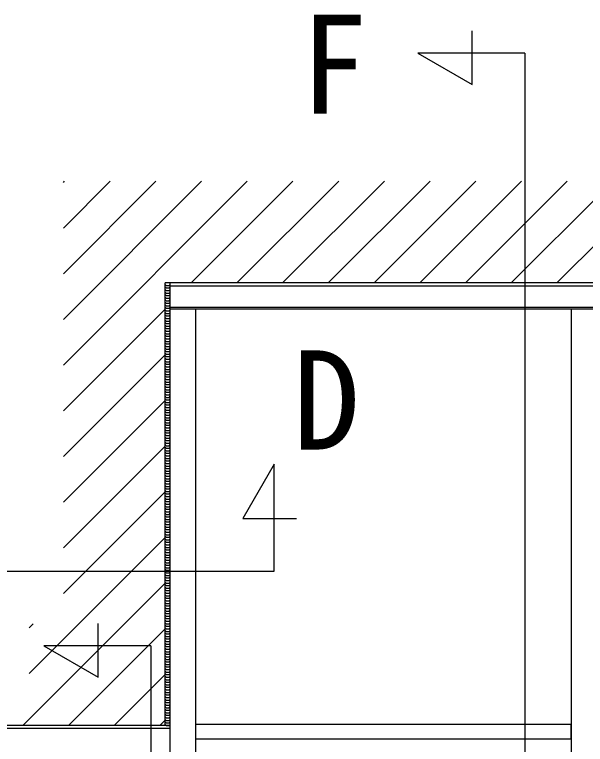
# Model space of a CAD drawing. Units: millimetres, scale not verified. Extents: x -875 to 875, y -1304 to 1297.
# Drawn here: x -570.6 to -514.5, y 1015.5 to 1087.2 of the extents above; entities that cross this region are included whole.
import ezdxf
from ezdxf.enums import TextEntityAlignment as Align

# ---------------------------------------------------------------- set-up
doc = ezdxf.new("R2010")
doc.units = ezdxf.units.MM
doc.header["$LTSCALE"] = 8
for name, color, linetype in [('0-2_USER1', 3, 'Continuous'), ('0-5_YKK_12', 2, 'Continuous'), ('0-7_YKK_A1', 4, 'Continuous')]:
    doc.layers.add(name, color=color, linetype=linetype)
doc.styles.add('ＭＳ ゴシック', font='')
doc.styles.get('ＭＳ ゴシック').set_extended_font_data('MS Gothic')

msp = doc.modelspace()

# ---------------------------------------------------------------- linework, layer by layer
at = {"layer": '0-5_YKK_12'}
for p, q in [((-520.452, 1083.388), (-520.452, 992.175)), ((-557.21, 1025.128), (-557.21, 957.948))]:
    msp.add_line(p, q, dxfattribs=at)
for points in [[(-520.452, 1083.388), (-530.954, 1083.388), (-525.635, 1080.317), (-525.635, 1085.593)], [(-583.432, 1032.482), (-545.097, 1032.482), (-545.097, 1042.984), (-548.168, 1037.665), (-542.892, 1037.665)], [(-557.21, 1025.128), (-567.712, 1025.128), (-562.393, 1022.057), (-562.393, 1027.333)]]:
    msp.add_lwpolyline(points, dxfattribs=at)
at = {"layer": '0-7_YKK_A1'}
for p, q in [((-565.8, 1070.687), (-565.687, 1070.8)), ((-565.8, 1066.197), (-561.197, 1070.8)), ((-565.8, 1061.707), (-556.707, 1070.8)), ((-565.8, 1057.217), (-552.217, 1070.8)), ((-565.8, 1052.727), (-547.727, 1070.8)), ((-553.237, 1060.8), (-543.237, 1070.8)), ((-548.746, 1060.8), (-538.746, 1070.8)), ((-544.256, 1060.8), (-534.256, 1070.8)), ((-539.766, 1060.8), (-529.766, 1070.8)), ((-535.276, 1060.8), (-525.276, 1070.8)), ((-530.786, 1060.8), (-520.786, 1070.8)), ((-526.296, 1060.8), (-516.296, 1070.8)), ((-521.806, 1060.8), (-511.806, 1070.8)), ((-517.316, 1060.8), (-507.316, 1070.8)), ((-457.914, 1060.8), (-555.8, 1060.8)), ((-555.8, 1017.3), (-555.8, 1060.8)), ((-555.7, 1060.56), (-555.8, 1060.66)), ((-555.7, 1060.31), (-555.8, 1060.41)), ((-555.7, 1060.06), (-555.8, 1060.16)), ((-467.25, 1060.8), (-555.3, 1060.8)), ((-555.3, 1058.241), (-555.3, 1060.8)), ((-467.515, 1060.5), (-555.3, 1060.5)), ((-555.7, 1059.81), (-555.8, 1059.91)), ((-555.7, 1059.56), (-555.8, 1059.66)), ((-555.7, 1059.31), (-555.8, 1059.41)), ((-555.7, 1059.06), (-555.8, 1059.16)), ((-555.7, 1058.81), (-555.8, 1058.91)), ((-565.8, 1048.237), (-555.8, 1058.237)), ((-555.7, 1058.56), (-555.8, 1058.66)), ((-555.7, 1058.31), (-555.8, 1058.41)), ((-555.7, 1058.06), (-555.8, 1058.16)), ((-467.515, 1058.402), (-555.3, 1058.402)), ((-467.515, 1058.241), (-555.3, 1058.241)), ((-555.3, 972.061), (-555.3, 1058.241)), ((-552.8, 972.061), (-552.8, 1058.241)), ((-515.875, 972.061), (-515.875, 1058.241)), ((-555.7, 1057.81), (-555.8, 1057.91)), ((-555.7, 1057.56), (-555.8, 1057.66)), ((-555.7, 1057.31), (-555.8, 1057.41)), ((-555.7, 1057.06), (-555.8, 1057.16)), ((-555.7, 1056.81), (-555.8, 1056.91)), ((-555.7, 1056.56), (-555.8, 1056.66)), ((-555.7, 1056.31), (-555.8, 1056.41)), ((-555.7, 1056.06), (-555.8, 1056.16)), ((-555.7, 1055.81), (-555.8, 1055.91)), ((-555.7, 1055.56), (-555.8, 1055.66)), ((-555.7, 1055.31), (-555.8, 1055.41)), ((-555.7, 1055.06), (-555.8, 1055.16)), ((-555.7, 1054.81), (-555.8, 1054.91)), ((-555.7, 1054.56), (-555.8, 1054.66)), ((-555.7, 1054.31), (-555.8, 1054.41)), ((-565.8, 1043.746), (-555.8, 1053.746)), ((-555.7, 1054.06), (-555.8, 1054.16)), ((-555.7, 1053.81), (-555.8, 1053.91)), ((-555.7, 1053.56), (-555.8, 1053.66)), ((-555.7, 1053.31), (-555.8, 1053.41)), ((-555.7, 1053.06), (-555.8, 1053.16)), ((-555.7, 1052.81), (-555.8, 1052.91)), ((-555.7, 1052.56), (-555.8, 1052.66)), ((-555.7, 1052.31), (-555.8, 1052.41)), ((-555.7, 1052.06), (-555.8, 1052.16)), ((-555.7, 1051.81), (-555.8, 1051.91)), ((-555.7, 1051.56), (-555.8, 1051.66)), ((-555.7, 1051.31), (-555.8, 1051.41)), ((-555.7, 1051.06), (-555.8, 1051.16)), ((-555.7, 1050.81), (-555.8, 1050.91)), ((-555.7, 1050.56), (-555.8, 1050.66)), ((-555.7, 1050.31), (-555.8, 1050.41)), ((-555.7, 1050.06), (-555.8, 1050.16)), ((-555.7, 1049.81), (-555.8, 1049.91)), ((-555.7, 1049.56), (-555.8, 1049.66)), ((-555.7, 1049.31), (-555.8, 1049.41)), ((-565.8, 1039.256), (-555.8, 1049.256)), ((-555.7, 1049.06), (-555.8, 1049.16)), ((-555.7, 1048.81), (-555.8, 1048.91)), ((-555.7, 1048.56), (-555.8, 1048.66)), ((-555.7, 1048.31), (-555.8, 1048.41)), ((-555.7, 1048.06), (-555.8, 1048.16)), ((-555.7, 1047.81), (-555.8, 1047.91)), ((-555.7, 1047.56), (-555.8, 1047.66)), ((-555.7, 1047.31), (-555.8, 1047.41)), ((-555.7, 1047.06), (-555.8, 1047.16)), ((-555.7, 1046.81), (-555.8, 1046.91)), ((-555.7, 1046.56), (-555.8, 1046.66)), ((-555.7, 1046.31), (-555.8, 1046.41)), ((-555.7, 1046.06), (-555.8, 1046.16)), ((-555.7, 1045.81), (-555.8, 1045.91)), ((-555.7, 1045.56), (-555.8, 1045.66)), ((-555.7, 1045.31), (-555.8, 1045.41)), ((-555.7, 1045.06), (-555.8, 1045.16)), ((-565.8, 1034.766), (-555.8, 1044.766)), ((-555.7, 1044.81), (-555.8, 1044.91)), ((-555.7, 1044.56), (-555.8, 1044.66)), ((-555.7, 1044.31), (-555.8, 1044.41)), ((-555.7, 1044.06), (-555.8, 1044.16)), ((-555.7, 1043.81), (-555.8, 1043.91)), ((-555.7, 1043.56), (-555.8, 1043.66)), ((-555.7, 1043.31), (-555.8, 1043.41)), ((-555.7, 1043.06), (-555.8, 1043.16)), ((-555.7, 1042.81), (-555.8, 1042.91)), ((-555.7, 1042.56), (-555.8, 1042.66)), ((-555.7, 1042.31), (-555.8, 1042.41)), ((-555.7, 1042.06), (-555.8, 1042.16)), ((-555.7, 1041.81), (-555.8, 1041.91)), ((-555.7, 1041.56), (-555.8, 1041.66)), ((-555.7, 1041.31), (-555.8, 1041.41)), ((-555.7, 1041.06), (-555.8, 1041.16)), ((-555.7, 1040.81), (-555.8, 1040.91)), ((-565.8, 1030.276), (-555.8, 1040.276)), ((-555.7, 1040.56), (-555.8, 1040.66)), ((-555.7, 1040.31), (-555.8, 1040.41)), ((-555.7, 1040.06), (-555.8, 1040.16)), ((-555.7, 1039.81), (-555.8, 1039.91)), ((-555.7, 1039.56), (-555.8, 1039.66)), ((-555.7, 1039.31), (-555.8, 1039.41)), ((-555.7, 1039.06), (-555.8, 1039.16)), ((-555.7, 1038.81), (-555.8, 1038.91)), ((-555.7, 1038.56), (-555.8, 1038.66)), ((-555.7, 1038.31), (-555.8, 1038.41)), ((-555.7, 1038.06), (-555.8, 1038.16)), ((-555.7, 1037.81), (-555.8, 1037.91)), ((-555.7, 1037.56), (-555.8, 1037.66)), ((-555.7, 1037.31), (-555.8, 1037.41)), ((-555.7, 1037.06), (-555.8, 1037.16)), ((-555.7, 1036.81), (-555.8, 1036.91)), ((-555.7, 1036.56), (-555.8, 1036.66)), ((-569.179, 1022.407), (-555.8, 1035.786)), ((-555.7, 1036.31), (-555.8, 1036.41)), ((-555.7, 1036.06), (-555.8, 1036.16)), ((-555.7, 1035.81), (-555.8, 1035.91)), ((-555.7, 1035.56), (-555.8, 1035.66)), ((-555.7, 1035.31), (-555.8, 1035.41)), ((-555.7, 1035.06), (-555.8, 1035.16)), ((-555.7, 1034.81), (-555.8, 1034.91)), ((-555.7, 1034.56), (-555.8, 1034.66)), ((-555.7, 1034.31), (-555.8, 1034.41)), ((-555.7, 1034.06), (-555.8, 1034.16)), ((-555.7, 1033.81), (-555.8, 1033.91)), ((-555.7, 1033.56), (-555.8, 1033.66)), ((-555.7, 1033.31), (-555.8, 1033.41)), ((-555.7, 1033.06), (-555.8, 1033.16)), ((-555.7, 1032.81), (-555.8, 1032.91)), ((-555.7, 1032.56), (-555.8, 1032.66)), ((-555.7, 1032.31), (-555.8, 1032.41)), ((-555.7, 1032.06), (-555.8, 1032.16)), ((-555.7, 1031.81), (-555.8, 1031.91)), ((-555.7, 1031.56), (-555.8, 1031.66)), ((-569.796, 1017.3), (-555.8, 1031.296)), ((-555.7, 1031.31), (-555.8, 1031.41)), ((-555.7, 1031.06), (-555.8, 1031.16)), ((-555.7, 1030.81), (-555.8, 1030.91)), ((-555.7, 1030.56), (-555.8, 1030.66)), ((-555.7, 1030.31), (-555.8, 1030.41)), ((-555.7, 1030.06), (-555.8, 1030.16)), ((-555.7, 1029.81), (-555.8, 1029.91)), ((-555.7, 1029.56), (-555.8, 1029.66)), ((-555.7, 1029.31), (-555.8, 1029.41)), ((-555.7, 1029.06), (-555.8, 1029.16)), ((-555.7, 1028.81), (-555.8, 1028.91)), ((-555.7, 1028.56), (-555.8, 1028.66)), ((-555.7, 1028.31), (-555.8, 1028.41)), ((-555.7, 1028.06), (-555.8, 1028.16)), ((-555.7, 1027.81), (-555.8, 1027.91)), ((-569.179, 1026.897), (-568.776, 1027.3)), ((-555.7, 1027.56), (-555.8, 1027.66)), ((-555.7, 1027.31), (-555.8, 1027.41)), ((-555.7, 1027.06), (-555.8, 1027.16)), ((-565.306, 1017.3), (-555.8, 1026.806)), ((-555.7, 1026.81), (-555.8, 1026.91)), ((-555.7, 1026.56), (-555.8, 1026.66)), ((-555.7, 1026.31), (-555.8, 1026.41)), ((-555.7, 1026.06), (-555.8, 1026.16)), ((-555.7, 1025.81), (-555.8, 1025.91)), ((-555.7, 1025.56), (-555.8, 1025.66)), ((-555.7, 1025.31), (-555.8, 1025.41)), ((-555.7, 1025.06), (-555.8, 1025.16)), ((-555.7, 1024.81), (-555.8, 1024.91)), ((-555.7, 1024.56), (-555.8, 1024.66)), ((-555.7, 1024.31), (-555.8, 1024.41)), ((-555.7, 1024.06), (-555.8, 1024.16)), ((-555.7, 1023.81), (-555.8, 1023.91)), ((-555.7, 1023.56), (-555.8, 1023.66)), ((-555.7, 1023.31), (-555.8, 1023.41)), ((-555.7, 1023.06), (-555.8, 1023.16)), ((-555.7, 1022.81), (-555.8, 1022.91)), ((-560.816, 1017.3), (-555.8, 1022.316)), ((-555.7, 1022.56), (-555.8, 1022.66)), ((-555.7, 1022.31), (-555.8, 1022.41)), ((-555.7, 1022.06), (-555.8, 1022.16)), ((-555.7, 1021.81), (-555.8, 1021.91)), ((-555.7, 1021.56), (-555.8, 1021.66)), ((-555.7, 1021.31), (-555.8, 1021.41)), ((-555.7, 1021.06), (-555.8, 1021.16)), ((-555.7, 1020.81), (-555.8, 1020.91)), ((-555.7, 1020.56), (-555.8, 1020.66)), ((-555.7, 1020.31), (-555.8, 1020.41)), ((-555.7, 1020.06), (-555.8, 1020.16)), ((-555.7, 1019.81), (-555.8, 1019.91)), ((-555.7, 1019.56), (-555.8, 1019.66)), ((-555.7, 1019.31), (-555.8, 1019.41)), ((-555.7, 1019.06), (-555.8, 1019.16)), ((-555.7, 1018.81), (-555.8, 1018.91)), ((-555.7, 1018.56), (-555.8, 1018.66)), ((-556.325, 1017.3), (-555.8, 1017.825)), ((-555.7, 1018.31), (-555.8, 1018.41)), ((-555.7, 1018.06), (-555.8, 1018.16)), ((-555.7, 1017.81), (-555.8, 1017.91)), ((-555.3, 1017.3), (-658, 1017.3)), ((-555.8, 1017.3), (-653, 1017.3)), ((-555.7, 1017.56), (-555.8, 1017.66)), ((-555.7, 1017.31), (-555.8, 1017.41)), ((-555.3, 1017), (-652.735, 1017))]:
    msp.add_line(p, q, dxfattribs=at)
for points in [[(-555.7, 1060.56), (-555.4, 1060.56), (-555.3, 1060.66)], [(-555.7, 1060.31), (-555.4, 1060.31), (-555.3, 1060.41)], [(-555.7, 1060.06), (-555.4, 1060.06), (-555.3, 1060.16)], [(-555.7, 1059.81), (-555.4, 1059.81), (-555.3, 1059.91)], [(-555.7, 1059.56), (-555.4, 1059.56), (-555.3, 1059.66)], [(-555.7, 1059.31), (-555.4, 1059.31), (-555.3, 1059.41)], [(-555.7, 1059.06), (-555.4, 1059.06), (-555.3, 1059.16)], [(-555.7, 1058.81), (-555.4, 1058.81), (-555.3, 1058.91)], [(-555.7, 1058.56), (-555.4, 1058.56), (-555.3, 1058.66)], [(-555.7, 1058.31), (-555.4, 1058.31), (-555.3, 1058.41)], [(-555.7, 1058.06), (-555.4, 1058.06), (-555.3, 1058.16)], [(-555.7, 1057.81), (-555.4, 1057.81), (-555.3, 1057.91)], [(-555.7, 1057.56), (-555.4, 1057.56), (-555.3, 1057.66)], [(-555.7, 1057.31), (-555.4, 1057.31), (-555.3, 1057.41)], [(-555.7, 1057.06), (-555.4, 1057.06), (-555.3, 1057.16)], [(-555.7, 1056.81), (-555.4, 1056.81), (-555.3, 1056.91)], [(-555.7, 1056.56), (-555.4, 1056.56), (-555.3, 1056.66)], [(-555.7, 1056.31), (-555.4, 1056.31), (-555.3, 1056.41)], [(-555.7, 1056.06), (-555.4, 1056.06), (-555.3, 1056.16)], [(-555.7, 1055.81), (-555.4, 1055.81), (-555.3, 1055.91)], [(-555.7, 1055.56), (-555.4, 1055.56), (-555.3, 1055.66)], [(-555.7, 1055.31), (-555.4, 1055.31), (-555.3, 1055.41)], [(-555.7, 1055.06), (-555.4, 1055.06), (-555.3, 1055.16)], [(-555.7, 1054.81), (-555.4, 1054.81), (-555.3, 1054.91)], [(-555.7, 1054.56), (-555.4, 1054.56), (-555.3, 1054.66)], [(-555.7, 1054.31), (-555.4, 1054.31), (-555.3, 1054.41)], [(-555.7, 1054.06), (-555.4, 1054.06), (-555.3, 1054.16)], [(-555.7, 1053.81), (-555.4, 1053.81), (-555.3, 1053.91)], [(-555.7, 1053.56), (-555.4, 1053.56), (-555.3, 1053.66)], [(-555.7, 1053.31), (-555.4, 1053.31), (-555.3, 1053.41)], [(-555.7, 1053.06), (-555.4, 1053.06), (-555.3, 1053.16)], [(-555.7, 1052.81), (-555.4, 1052.81), (-555.3, 1052.91)], [(-555.7, 1052.56), (-555.4, 1052.56), (-555.3, 1052.66)], [(-555.7, 1052.31), (-555.4, 1052.31), (-555.3, 1052.41)], [(-555.7, 1052.06), (-555.4, 1052.06), (-555.3, 1052.16)], [(-555.7, 1051.81), (-555.4, 1051.81), (-555.3, 1051.91)], [(-555.7, 1051.56), (-555.4, 1051.56), (-555.3, 1051.66)], [(-555.7, 1051.31), (-555.4, 1051.31), (-555.3, 1051.41)], [(-555.7, 1051.06), (-555.4, 1051.06), (-555.3, 1051.16)], [(-555.7, 1050.81), (-555.4, 1050.81), (-555.3, 1050.91)], [(-555.7, 1050.56), (-555.4, 1050.56), (-555.3, 1050.66)], [(-555.7, 1050.31), (-555.4, 1050.31), (-555.3, 1050.41)], [(-555.7, 1050.06), (-555.4, 1050.06), (-555.3, 1050.16)], [(-555.7, 1049.81), (-555.4, 1049.81), (-555.3, 1049.91)], [(-555.7, 1049.56), (-555.4, 1049.56), (-555.3, 1049.66)], [(-555.7, 1049.31), (-555.4, 1049.31), (-555.3, 1049.41)], [(-555.7, 1049.06), (-555.4, 1049.06), (-555.3, 1049.16)], [(-555.7, 1048.81), (-555.4, 1048.81), (-555.3, 1048.91)], [(-555.7, 1048.56), (-555.4, 1048.56), (-555.3, 1048.66)], [(-555.7, 1048.31), (-555.4, 1048.31), (-555.3, 1048.41)], [(-555.7, 1048.06), (-555.4, 1048.06), (-555.3, 1048.16)], [(-555.7, 1047.81), (-555.4, 1047.81), (-555.3, 1047.91)], [(-555.7, 1047.56), (-555.4, 1047.56), (-555.3, 1047.66)], [(-555.7, 1047.31), (-555.4, 1047.31), (-555.3, 1047.41)], [(-555.7, 1047.06), (-555.4, 1047.06), (-555.3, 1047.16)], [(-555.7, 1046.81), (-555.4, 1046.81), (-555.3, 1046.91)], [(-555.7, 1046.56), (-555.4, 1046.56), (-555.3, 1046.66)], [(-555.7, 1046.31), (-555.4, 1046.31), (-555.3, 1046.41)], [(-555.7, 1046.06), (-555.4, 1046.06), (-555.3, 1046.16)], [(-555.7, 1045.81), (-555.4, 1045.81), (-555.3, 1045.91)], [(-555.7, 1045.56), (-555.4, 1045.56), (-555.3, 1045.66)], [(-555.7, 1045.31), (-555.4, 1045.31), (-555.3, 1045.41)], [(-555.7, 1045.06), (-555.4, 1045.06), (-555.3, 1045.16)], [(-555.7, 1044.81), (-555.4, 1044.81), (-555.3, 1044.91)], [(-555.7, 1044.56), (-555.4, 1044.56), (-555.3, 1044.66)], [(-555.7, 1044.31), (-555.4, 1044.31), (-555.3, 1044.41)], [(-555.7, 1044.06), (-555.4, 1044.06), (-555.3, 1044.16)], [(-555.7, 1043.81), (-555.4, 1043.81), (-555.3, 1043.91)], [(-555.7, 1043.56), (-555.4, 1043.56), (-555.3, 1043.66)], [(-555.7, 1043.31), (-555.4, 1043.31), (-555.3, 1043.41)], [(-555.7, 1043.06), (-555.4, 1043.06), (-555.3, 1043.16)], [(-555.7, 1042.81), (-555.4, 1042.81), (-555.3, 1042.91)], [(-555.7, 1042.56), (-555.4, 1042.56), (-555.3, 1042.66)], [(-555.7, 1042.31), (-555.4, 1042.31), (-555.3, 1042.41)], [(-555.7, 1042.06), (-555.4, 1042.06), (-555.3, 1042.16)], [(-555.7, 1041.81), (-555.4, 1041.81), (-555.3, 1041.91)], [(-555.7, 1041.56), (-555.4, 1041.56), (-555.3, 1041.66)], [(-555.7, 1041.31), (-555.4, 1041.31), (-555.3, 1041.41)], [(-555.7, 1041.06), (-555.4, 1041.06), (-555.3, 1041.16)], [(-555.7, 1040.81), (-555.4, 1040.81), (-555.3, 1040.91)], [(-555.7, 1040.56), (-555.4, 1040.56), (-555.3, 1040.66)], [(-555.7, 1040.31), (-555.4, 1040.31), (-555.3, 1040.41)], [(-555.7, 1040.06), (-555.4, 1040.06), (-555.3, 1040.16)], [(-555.7, 1039.81), (-555.4, 1039.81), (-555.3, 1039.91)], [(-555.7, 1039.56), (-555.4, 1039.56), (-555.3, 1039.66)], [(-555.7, 1039.31), (-555.4, 1039.31), (-555.3, 1039.41)], [(-555.7, 1039.06), (-555.4, 1039.06), (-555.3, 1039.16)], [(-555.7, 1038.81), (-555.4, 1038.81), (-555.3, 1038.91)], [(-555.7, 1038.56), (-555.4, 1038.56), (-555.3, 1038.66)], [(-555.7, 1038.31), (-555.4, 1038.31), (-555.3, 1038.41)], [(-555.7, 1038.06), (-555.4, 1038.06), (-555.3, 1038.16)], [(-555.7, 1037.81), (-555.4, 1037.81), (-555.3, 1037.91)], [(-555.7, 1037.56), (-555.4, 1037.56), (-555.3, 1037.66)], [(-555.7, 1037.31), (-555.4, 1037.31), (-555.3, 1037.41)], [(-555.7, 1037.06), (-555.4, 1037.06), (-555.3, 1037.16)], [(-555.7, 1036.81), (-555.4, 1036.81), (-555.3, 1036.91)], [(-555.7, 1036.56), (-555.4, 1036.56), (-555.3, 1036.66)], [(-555.7, 1036.31), (-555.4, 1036.31), (-555.3, 1036.41)], [(-555.7, 1036.06), (-555.4, 1036.06), (-555.3, 1036.16)], [(-555.7, 1035.81), (-555.4, 1035.81), (-555.3, 1035.91)], [(-555.7, 1035.56), (-555.4, 1035.56), (-555.3, 1035.66)], [(-555.7, 1035.31), (-555.4, 1035.31), (-555.3, 1035.41)], [(-555.7, 1035.06), (-555.4, 1035.06), (-555.3, 1035.16)], [(-555.7, 1034.81), (-555.4, 1034.81), (-555.3, 1034.91)], [(-555.7, 1034.56), (-555.4, 1034.56), (-555.3, 1034.66)], [(-555.7, 1034.31), (-555.4, 1034.31), (-555.3, 1034.41)], [(-555.7, 1034.06), (-555.4, 1034.06), (-555.3, 1034.16)], [(-555.7, 1033.81), (-555.4, 1033.81), (-555.3, 1033.91)], [(-555.7, 1033.56), (-555.4, 1033.56), (-555.3, 1033.66)], [(-555.7, 1033.31), (-555.4, 1033.31), (-555.3, 1033.41)], [(-555.7, 1033.06), (-555.4, 1033.06), (-555.3, 1033.16)], [(-555.7, 1032.81), (-555.4, 1032.81), (-555.3, 1032.91)], [(-555.7, 1032.56), (-555.4, 1032.56), (-555.3, 1032.66)], [(-555.7, 1032.31), (-555.4, 1032.31), (-555.3, 1032.41)], [(-555.7, 1032.06), (-555.4, 1032.06), (-555.3, 1032.16)], [(-555.7, 1031.81), (-555.4, 1031.81), (-555.3, 1031.91)], [(-555.7, 1031.56), (-555.4, 1031.56), (-555.3, 1031.66)], [(-555.7, 1031.31), (-555.4, 1031.31), (-555.3, 1031.41)], [(-555.7, 1031.06), (-555.4, 1031.06), (-555.3, 1031.16)], [(-555.7, 1030.81), (-555.4, 1030.81), (-555.3, 1030.91)], [(-555.7, 1030.56), (-555.4, 1030.56), (-555.3, 1030.66)], [(-555.7, 1030.31), (-555.4, 1030.31), (-555.3, 1030.41)], [(-555.7, 1030.06), (-555.4, 1030.06), (-555.3, 1030.16)], [(-555.7, 1029.81), (-555.4, 1029.81), (-555.3, 1029.91)], [(-555.7, 1029.56), (-555.4, 1029.56), (-555.3, 1029.66)], [(-555.7, 1029.31), (-555.4, 1029.31), (-555.3, 1029.41)], [(-555.7, 1029.06), (-555.4, 1029.06), (-555.3, 1029.16)], [(-555.7, 1028.81), (-555.4, 1028.81), (-555.3, 1028.91)], [(-555.7, 1028.56), (-555.4, 1028.56), (-555.3, 1028.66)], [(-555.7, 1028.31), (-555.4, 1028.31), (-555.3, 1028.41)], [(-555.7, 1028.06), (-555.4, 1028.06), (-555.3, 1028.16)], [(-555.7, 1027.81), (-555.4, 1027.81), (-555.3, 1027.91)], [(-555.7, 1027.56), (-555.4, 1027.56), (-555.3, 1027.66)], [(-555.7, 1027.31), (-555.4, 1027.31), (-555.3, 1027.41)], [(-555.7, 1027.06), (-555.4, 1027.06), (-555.3, 1027.16)], [(-555.7, 1026.81), (-555.4, 1026.81), (-555.3, 1026.91)], [(-555.7, 1026.56), (-555.4, 1026.56), (-555.3, 1026.66)], [(-555.7, 1026.31), (-555.4, 1026.31), (-555.3, 1026.41)], [(-555.7, 1026.06), (-555.4, 1026.06), (-555.3, 1026.16)], [(-555.7, 1025.81), (-555.4, 1025.81), (-555.3, 1025.91)], [(-555.7, 1025.56), (-555.4, 1025.56), (-555.3, 1025.66)], [(-555.7, 1025.31), (-555.4, 1025.31), (-555.3, 1025.41)], [(-555.7, 1025.06), (-555.4, 1025.06), (-555.3, 1025.16)], [(-555.7, 1024.81), (-555.4, 1024.81), (-555.3, 1024.91)], [(-555.7, 1024.56), (-555.4, 1024.56), (-555.3, 1024.66)], [(-555.7, 1024.31), (-555.4, 1024.31), (-555.3, 1024.41)], [(-555.7, 1024.06), (-555.4, 1024.06), (-555.3, 1024.16)], [(-555.7, 1023.81), (-555.4, 1023.81), (-555.3, 1023.91)], [(-555.7, 1023.56), (-555.4, 1023.56), (-555.3, 1023.66)], [(-555.7, 1023.31), (-555.4, 1023.31), (-555.3, 1023.41)], [(-555.7, 1023.06), (-555.4, 1023.06), (-555.3, 1023.16)], [(-555.7, 1022.81), (-555.4, 1022.81), (-555.3, 1022.91)], [(-555.7, 1022.56), (-555.4, 1022.56), (-555.3, 1022.66)], [(-555.7, 1022.31), (-555.4, 1022.31), (-555.3, 1022.41)], [(-555.7, 1022.06), (-555.4, 1022.06), (-555.3, 1022.16)], [(-555.7, 1021.81), (-555.4, 1021.81), (-555.3, 1021.91)], [(-555.7, 1021.56), (-555.4, 1021.56), (-555.3, 1021.66)], [(-555.7, 1021.31), (-555.4, 1021.31), (-555.3, 1021.41)], [(-555.7, 1021.06), (-555.4, 1021.06), (-555.3, 1021.16)], [(-555.7, 1020.81), (-555.4, 1020.81), (-555.3, 1020.91)], [(-555.7, 1020.56), (-555.4, 1020.56), (-555.3, 1020.66)], [(-555.7, 1020.31), (-555.4, 1020.31), (-555.3, 1020.41)], [(-555.7, 1020.06), (-555.4, 1020.06), (-555.3, 1020.16)], [(-555.7, 1019.81), (-555.4, 1019.81), (-555.3, 1019.91)], [(-555.7, 1019.56), (-555.4, 1019.56), (-555.3, 1019.66)], [(-555.7, 1019.31), (-555.4, 1019.31), (-555.3, 1019.41)], [(-555.7, 1019.06), (-555.4, 1019.06), (-555.3, 1019.16)], [(-555.7, 1018.81), (-555.4, 1018.81), (-555.3, 1018.91)], [(-555.7, 1018.56), (-555.4, 1018.56), (-555.3, 1018.66)], [(-555.7, 1018.31), (-555.4, 1018.31), (-555.3, 1018.41)], [(-555.7, 1018.06), (-555.4, 1018.06), (-555.3, 1018.16)], [(-555.7, 1017.81), (-555.4, 1017.81), (-555.3, 1017.91)], [(-555.7, 1017.56), (-555.4, 1017.56), (-555.3, 1017.66)], [(-555.7, 1017.31), (-555.4, 1017.31), (-555.3, 1017.41)], [(-552.775, 1015.998), (-552.775, 1017.45), (-515.9, 1017.45)], [(-552.775, 1015.998), (-515.9, 1015.998), (-515.9, 1017.45)]]:
    msp.add_lwpolyline(points, dxfattribs=at)

# ---------------------------------------------------------------- texts
at = {"layer": '0-2_USER1', "style": 'ＭＳ ゴシック'}
for s, p in [('F', (-542.511, 1074.5)), ('D', (-543.285, 1041.5))]:
    msp.add_text(s, height=9.751, dxfattribs=at).set_placement(p, align=Align.BOTTOM_LEFT)

doc.saveas('drawing.dxf')
